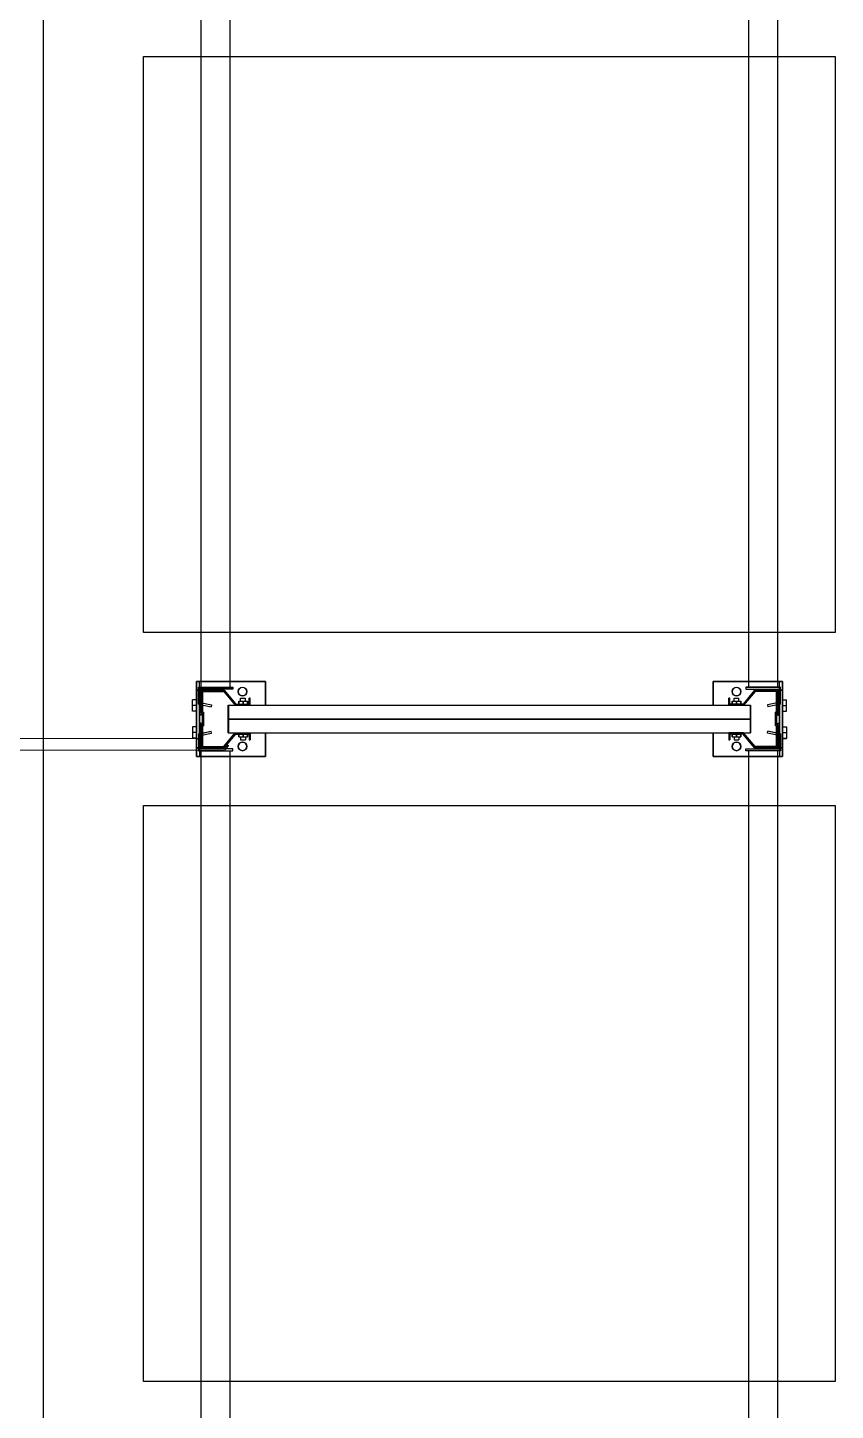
# Model space of a CAD drawing. Header units: metres. Extents: x 0 to 8715937, y -236336 to 216.
# Drawn here: x 164.62 to 166.021, y 64.524 to 66.924 of the extents above; entities that cross this region are included whole.
import ezdxf

# ---------------------------------------------------------------- set-up
doc = ezdxf.new("R2010")
doc.units = ezdxf.units.M
doc.header["$MEASUREMENT"] = 0
doc.linetypes.add('ACAD_ISO10W100', pattern=[18, 12, -3, 0, -3])
for name, color, linetype in [('0-BLOCK-EQUIPAMIENTO', 7, 'Continuous'), ('0-BLOCK-ESTRUCTURA', 7, 'Continuous'), ('AAA BAST', 5, 'Continuous'), ('AAA CONECT', 3, 'Continuous'), ('AAA LARG', 1, 'Continuous'), ('AAA PALLETS', 7, 'Continuous'), ('EJES', 251, 'ACAD_ISO10W100')]:
    doc.layers.add(name, color=color, linetype=linetype)

# ---------------------------------------------------------------- blocks, each defined once
blk = doc.blocks.new('DPM-ESTRUCTURA')
at = {"layer": 'EJES', "ltscale": 0.4}
blk.add_line((76.9278, 41.5801), (76.9278, 112.3301), dxfattribs=at)
blk = doc.blocks.new('1A MODULO SIMPLE')
at = {"layer": 'AAA BAST'}
for points in [[(-2.1307, 1.015), (-2.1307, 1.017), (-2.1407, 1.017), (-2.1407, 1.04), (-2.1167, 1.06), (-2.1167, 1.1), (-2.1567, 1.1), (-2.1567, 1.098), (-2.1767, 1.098), (-2.1767, 1.1), (-2.2167, 1.1), (-2.2167, 1.06), (-2.1927, 1.04), (-2.1927, 1.017), (-2.2027, 1.017), (-2.2027, 1.015), (-2.1907, 1.015), (-2.1907, 1.0409), (-2.2147, 1.0609), (-2.2147, 1.098), (-2.1787, 1.098), (-2.1787, 1.096), (-2.1547, 1.096), (-2.1547, 1.098), (-2.1187, 1.098), (-2.1187, 1.0609), (-2.1427, 1.0409), (-2.1427, 1.015)], [(0.1973, 1.015), (0.1973, 1.017), (0.2073, 1.017), (0.2073, 1.04), (0.1833, 1.06), (0.1833, 1.1), (0.2233, 1.1), (0.2233, 1.098), (0.2433, 1.098), (0.2433, 1.1), (0.2833, 1.1), (0.2833, 1.06), (0.2593, 1.04), (0.2593, 1.017), (0.2693, 1.017), (0.2693, 1.015), (0.2573, 1.015), (0.2573, 1.0409), (0.2813, 1.0609), (0.2813, 1.098), (0.2453, 1.098), (0.2453, 1.096), (0.2213, 1.096), (0.2213, 1.098), (0.1853, 1.098), (0.1853, 1.0609), (0.2093, 1.0409), (0.2093, 1.015)], [(-2.1307, 0.185), (-2.1307, 0.183), (-2.1407, 0.183), (-2.1407, 0.16), (-2.1167, 0.14), (-2.1167, 0.1), (-2.1567, 0.1), (-2.1567, 0.102), (-2.1767, 0.102), (-2.1767, 0.1), (-2.2167, 0.1), (-2.2167, 0.14), (-2.1927, 0.16), (-2.1927, 0.183), (-2.2027, 0.183), (-2.2027, 0.185), (-2.1907, 0.185), (-2.1907, 0.1591), (-2.2147, 0.1391), (-2.2147, 0.102), (-2.1787, 0.102), (-2.1787, 0.104), (-2.1547, 0.104), (-2.1547, 0.102), (-2.1187, 0.102), (-2.1187, 0.1391), (-2.1427, 0.1591), (-2.1427, 0.185)], [(0.1973, 0.185), (0.1973, 0.183), (0.2073, 0.183), (0.2073, 0.16), (0.1833, 0.14), (0.1833, 0.1), (0.2233, 0.1), (0.2233, 0.102), (0.2433, 0.102), (0.2433, 0.1), (0.2833, 0.1), (0.2833, 0.14), (0.2593, 0.16), (0.2593, 0.183), (0.2693, 0.183), (0.2693, 0.185), (0.2573, 0.185), (0.2573, 0.1591), (0.2813, 0.1391), (0.2813, 0.102), (0.2453, 0.102), (0.2453, 0.104), (0.2213, 0.104), (0.2213, 0.102), (0.1853, 0.102), (0.1853, 0.1391), (0.2093, 0.1591), (0.2093, 0.185)]]:
    blk.add_hatch(color=251, dxfattribs=at).paths.add_polyline_path(points)
at = {"layer": 'AAA BAST', "color": 251}
for p, q in [((-2.2167, 1.1082), (-2.2317, 1.1082)), ((-2.2317, 1.1082), (-2.2317, 0.9882)), ((-2.1167, 1.1082), (-2.2167, 1.1082)), ((-2.2167, 1.1082), (-2.2167, 1.1032)), ((-2.1802, 1.1152), (-2.2002, 1.1152)), ((-2.2002, 1.1082), (-2.2002, 1.1152)), ((-2.1902, 1.1082), (-2.1902, 1.1152)), ((-2.1802, 1.1082), (-2.1802, 1.1152)), ((-2.1532, 1.1152), (-2.1332, 1.1152)), ((-2.1532, 1.1082), (-2.1532, 1.1152)), ((-2.1432, 1.1082), (-2.1432, 1.1152)), ((-2.1332, 1.1082), (-2.1332, 1.1152)), ((-2.1167, 1.1032), (-2.1167, 1.1082)), ((-2.1017, 1.1082), (-2.1167, 1.1082)), ((-2.1017, 0.9882), (-2.1017, 1.1082)), ((0.1683, 0.9882), (0.1683, 1.1082)), ((0.1683, 1.1082), (0.1833, 1.1082)), ((0.1833, 1.1032), (0.1833, 1.1082)), ((0.1833, 1.1082), (0.2833, 1.1082)), ((0.2198, 1.1152), (0.1998, 1.1152)), ((0.1998, 1.1082), (0.1998, 1.1152)), ((0.2098, 1.1082), (0.2098, 1.1152)), ((0.2198, 1.1082), (0.2198, 1.1152)), ((0.2468, 1.1152), (0.2668, 1.1152)), ((0.2468, 1.1082), (0.2468, 1.1152)), ((0.2568, 1.1082), (0.2568, 1.1152)), ((0.2668, 1.1082), (0.2668, 1.1152)), ((0.2833, 1.1082), (0.2833, 1.1032)), ((0.2833, 1.1082), (0.2983, 1.1082)), ((0.2983, 1.1082), (0.2983, 0.9882)), ((-2.2167, 1.1032), (-2.2317, 1.1032)), ((-2.2167, 1.1032), (-2.1167, 1.1032)), ((-2.1767, 1.1), (-2.2167, 1.1)), ((-2.2167, 1.1), (-2.2167, 1.06)), ((-2.2147, 1.098), (-2.2147, 1.0609)), ((-2.1787, 1.098), (-2.2147, 1.098)), ((-2.2067, 1.1), (-2.2067, 1.1032)), ((-2.2067, 1.1032), (-2.1737, 1.1032)), ((-2.1787, 1.098), (-2.1787, 1.096)), ((-2.1547, 1.096), (-2.1787, 1.096)), ((-2.1767, 1.1), (-2.1767, 1.098)), ((-2.1767, 1.1), (-2.1737, 1.1)), ((-2.1567, 1.098), (-2.1767, 1.098)), ((-2.1737, 1.1), (-2.1737, 1.1032)), ((-2.1597, 1.1), (-2.1597, 1.1032)), ((-2.1567, 1.1), (-2.1597, 1.1)), ((-2.1167, 1.1), (-2.1567, 1.1)), ((-2.1567, 1.1), (-2.1567, 1.098)), ((-2.1187, 1.098), (-2.1547, 1.098)), ((-2.1547, 1.098), (-2.1547, 1.096)), ((-2.1267, 1.1), (-2.1267, 1.1032)), ((-2.1187, 1.098), (-2.1187, 1.0609)), ((-2.1167, 1.1032), (-2.1017, 1.1032)), ((-2.1167, 1.1), (-2.1167, 1.06)), ((0.1833, 1.1032), (0.1683, 1.1032)), ((0.2833, 1.1032), (0.1833, 1.1032)), ((0.1833, 1.1), (0.2233, 1.1)), ((0.1833, 1.1), (0.1833, 1.06)), ((0.1853, 1.098), (0.1853, 1.0609)), ((0.1853, 1.098), (0.2213, 1.098)), ((0.1933, 1.1), (0.1933, 1.1032)), ((0.2213, 1.098), (0.2213, 1.096)), ((0.2213, 1.096), (0.2453, 1.096)), ((0.2233, 1.1), (0.2233, 1.098)), ((0.2233, 1.1), (0.2263, 1.1)), ((0.2233, 1.098), (0.2433, 1.098)), ((0.2263, 1.1), (0.2263, 1.1032)), ((0.2403, 1.1), (0.2403, 1.1032)), ((0.2733, 1.1032), (0.2403, 1.1032)), ((0.2433, 1.1), (0.2403, 1.1)), ((0.2433, 1.1), (0.2833, 1.1)), ((0.2433, 1.1), (0.2433, 1.098)), ((0.2453, 1.098), (0.2813, 1.098)), ((0.2453, 1.098), (0.2453, 1.096)), ((0.2733, 1.1), (0.2733, 1.1032)), ((0.2813, 1.098), (0.2813, 1.0609)), ((0.2833, 1.1032), (0.2983, 1.1032)), ((0.2833, 1.1), (0.2833, 1.06)), ((-2.2167, 1.06), (-2.1927, 1.04)), ((-2.2147, 1.0609), (-2.1907, 1.0409)), ((-2.1187, 1.0609), (-2.1427, 1.0409)), ((-2.1167, 1.06), (-2.1407, 1.04)), ((0.1833, 1.06), (0.2073, 1.04)), ((0.1853, 1.0609), (0.2093, 1.0409)), ((0.2813, 1.0609), (0.2573, 1.0409)), ((0.2833, 1.06), (0.2593, 1.04)), ((-2.1927, 1.036), (-2.1977, 1.036)), ((-2.1977, 1.021), (-2.1977, 1.036)), ((-2.1927, 1.04), (-2.1927, 1.017)), ((-2.1907, 1.053), (-2.1667, 1.053)), ((-2.1907, 0.147), (-2.1907, 1.053)), ((-2.1907, 1.0409), (-2.1907, 1.015)), ((-2.1667, 1.053), (-2.1427, 1.053)), ((-2.1667, 0.147), (-2.1667, 1.053)), ((-2.1427, 0.147), (-2.1427, 1.053)), ((-2.1427, 1.0409), (-2.1427, 1.015)), ((-2.1407, 1.04), (-2.1407, 1.017)), ((-2.1357, 1.036), (-2.1407, 1.036)), ((-2.1407, 1.021), (-2.1407, 1.036)), ((-2.1357, 1.021), (-2.1357, 1.036)), ((-2.1357, 1.0328), (-2.1307, 1.0328)), ((-2.1307, 1.0243), (-2.1307, 1.0328)), ((0.2023, 1.0328), (0.1973, 1.0328)), ((0.1973, 1.0243), (0.1973, 1.0328)), ((0.2023, 1.036), (0.2073, 1.036)), ((0.2023, 1.021), (0.2023, 1.036)), ((0.2073, 1.04), (0.2073, 1.017)), ((0.2073, 1.021), (0.2073, 1.036)), ((0.2333, 1.053), (0.2093, 1.053)), ((0.2093, 0.147), (0.2093, 1.053)), ((0.2093, 1.0409), (0.2093, 1.015)), ((0.2573, 1.053), (0.2333, 1.053)), ((0.2333, 0.147), (0.2333, 1.053)), ((0.2573, 0.147), (0.2573, 1.053)), ((0.2573, 1.0409), (0.2573, 1.015)), ((0.2593, 1.04), (0.2593, 1.017)), ((0.2593, 1.036), (0.2643, 1.036)), ((0.2643, 1.021), (0.2643, 1.036)), ((-2.1927, 1.017), (-2.2027, 1.017)), ((-2.2027, 1.017), (-2.2027, 1.015)), ((-2.1907, 1.015), (-2.2027, 1.015)), ((-2.1927, 1.0285), (-2.1977, 1.0285)), ((-2.1927, 1.021), (-2.1977, 1.021)), ((-2.1427, 1.015), (-2.1307, 1.015)), ((-2.1357, 1.0285), (-2.1407, 1.0285)), ((-2.1357, 1.021), (-2.1407, 1.021)), ((-2.1407, 1.017), (-2.1307, 1.017)), ((-2.1357, 1.0243), (-2.1307, 1.0243)), ((-2.1307, 1.015), (-2.1307, 1.017)), ((0.2023, 1.0243), (0.1973, 1.0243)), ((0.2073, 1.017), (0.1973, 1.017)), ((0.1973, 1.015), (0.1973, 1.017)), ((0.2093, 1.015), (0.1973, 1.015)), ((0.2023, 1.0285), (0.2073, 1.0285)), ((0.2023, 1.021), (0.2073, 1.021)), ((0.2573, 1.015), (0.2693, 1.015)), ((0.2593, 1.0285), (0.2643, 1.0285)), ((0.2593, 1.021), (0.2643, 1.021)), ((0.2593, 1.017), (0.2693, 1.017)), ((0.2693, 1.017), (0.2693, 1.015)), ((-2.2317, 0.9882), (-2.1907, 0.9882)), ((-2.1427, 0.9882), (-2.1017, 0.9882)), ((0.2093, 0.9882), (0.1683, 0.9882)), ((0.2983, 0.9882), (0.2573, 0.9882)), ((-2.2317, 0.0918), (-2.2317, 0.2118)), ((-2.2317, 0.2118), (-2.1907, 0.2118)), ((-2.1427, 0.2118), (-2.1017, 0.2118)), ((-2.1017, 0.2118), (-2.1017, 0.0918)), ((0.2093, 0.2118), (0.1683, 0.2118)), ((0.1683, 0.2118), (0.1683, 0.0918)), ((0.2983, 0.2118), (0.2573, 0.2118)), ((0.2983, 0.0918), (0.2983, 0.2118)), ((-2.1907, 0.185), (-2.2027, 0.185)), ((-2.2027, 0.183), (-2.2027, 0.185)), ((-2.1927, 0.183), (-2.2027, 0.183)), ((-2.1927, 0.1801), (-2.1977, 0.1801)), ((-2.1977, 0.1651), (-2.1977, 0.1801)), ((-2.1927, 0.1726), (-2.1977, 0.1726)), ((-2.1927, 0.16), (-2.1927, 0.183)), ((-2.1907, 0.1591), (-2.1907, 0.185)), ((-2.1427, 0.1591), (-2.1427, 0.185)), ((-2.1427, 0.185), (-2.1307, 0.185)), ((-2.1407, 0.16), (-2.1407, 0.183)), ((-2.1407, 0.183), (-2.1307, 0.183)), ((-2.1357, 0.1801), (-2.1407, 0.1801)), ((-2.1407, 0.1651), (-2.1407, 0.1801)), ((-2.1357, 0.1726), (-2.1407, 0.1726)), ((-2.1357, 0.1651), (-2.1357, 0.1801)), ((-2.1357, 0.1768), (-2.1307, 0.1768)), ((-2.1357, 0.1683), (-2.1307, 0.1683)), ((-2.1307, 0.185), (-2.1307, 0.183)), ((-2.1307, 0.1683), (-2.1307, 0.1768)), ((0.2093, 0.185), (0.1973, 0.185)), ((0.1973, 0.185), (0.1973, 0.183)), ((0.2073, 0.183), (0.1973, 0.183)), ((0.2023, 0.1768), (0.1973, 0.1768)), ((0.1973, 0.1683), (0.1973, 0.1768)), ((0.2023, 0.1683), (0.1973, 0.1683)), ((0.2023, 0.1801), (0.2073, 0.1801)), ((0.2023, 0.1651), (0.2023, 0.1801)), ((0.2023, 0.1726), (0.2073, 0.1726)), ((0.2073, 0.16), (0.2073, 0.183)), ((0.2073, 0.1651), (0.2073, 0.1801)), ((0.2093, 0.1591), (0.2093, 0.185)), ((0.2573, 0.1591), (0.2573, 0.185)), ((0.2573, 0.185), (0.2693, 0.185)), ((0.2593, 0.16), (0.2593, 0.183)), ((0.2593, 0.183), (0.2693, 0.183)), ((0.2593, 0.1801), (0.2643, 0.1801)), ((0.2593, 0.1726), (0.2643, 0.1726)), ((0.2643, 0.1651), (0.2643, 0.1801)), ((0.2693, 0.183), (0.2693, 0.185)), ((-2.2167, 0.14), (-2.1927, 0.16)), ((-2.2147, 0.1391), (-2.1907, 0.1591)), ((-2.1927, 0.1651), (-2.1977, 0.1651)), ((-2.1907, 0.147), (-2.1667, 0.147)), ((-2.1667, 0.147), (-2.1427, 0.147)), ((-2.1187, 0.1391), (-2.1427, 0.1591)), ((-2.1357, 0.1651), (-2.1407, 0.1651)), ((-2.1167, 0.14), (-2.1407, 0.16)), ((0.1833, 0.14), (0.2073, 0.16)), ((0.1853, 0.1391), (0.2093, 0.1591)), ((0.2023, 0.1651), (0.2073, 0.1651)), ((0.2333, 0.147), (0.2093, 0.147)), ((0.2573, 0.147), (0.2333, 0.147)), ((0.2813, 0.1391), (0.2573, 0.1591)), ((0.2593, 0.1651), (0.2643, 0.1651)), ((0.2833, 0.14), (0.2593, 0.16)), ((-2.2167, 0.1), (-2.2167, 0.14)), ((-2.2147, 0.102), (-2.2147, 0.1391)), ((-2.1187, 0.102), (-2.1187, 0.1391)), ((-2.1167, 0.1), (-2.1167, 0.14)), ((0.1833, 0.1), (0.1833, 0.14)), ((0.1853, 0.102), (0.1853, 0.1391)), ((0.2813, 0.102), (0.2813, 0.1391)), ((0.2833, 0.1), (0.2833, 0.14)), ((-2.2167, 0.0968), (-2.2317, 0.0968)), ((-2.1767, 0.1), (-2.2167, 0.1)), ((-2.2167, 0.0968), (-2.1167, 0.0968)), ((-2.2167, 0.0918), (-2.2167, 0.0968)), ((-2.1787, 0.102), (-2.2147, 0.102)), ((-2.2067, 0.1), (-2.2067, 0.0968)), ((-2.2067, 0.0968), (-2.1737, 0.0968)), ((-2.1787, 0.102), (-2.1787, 0.104)), ((-2.1547, 0.104), (-2.1787, 0.104)), ((-2.1567, 0.102), (-2.1767, 0.102)), ((-2.1767, 0.1), (-2.1767, 0.102)), ((-2.1767, 0.1), (-2.1737, 0.1)), ((-2.1737, 0.1), (-2.1737, 0.0968)), ((-2.1597, 0.1), (-2.1597, 0.0968)), ((-2.1567, 0.1), (-2.1597, 0.1)), ((-2.1567, 0.1), (-2.1567, 0.102)), ((-2.1167, 0.1), (-2.1567, 0.1)), ((-2.1547, 0.102), (-2.1547, 0.104)), ((-2.1187, 0.102), (-2.1547, 0.102)), ((-2.1267, 0.1), (-2.1267, 0.0968)), ((-2.1167, 0.0968), (-2.1167, 0.0918)), ((-2.1167, 0.0968), (-2.1017, 0.0968)), ((0.1833, 0.0968), (0.1683, 0.0968)), ((0.1833, 0.1), (0.2233, 0.1)), ((0.2833, 0.0968), (0.1833, 0.0968)), ((0.1833, 0.0968), (0.1833, 0.0918)), ((0.1853, 0.102), (0.2213, 0.102)), ((0.1933, 0.1), (0.1933, 0.0968)), ((0.2213, 0.102), (0.2213, 0.104)), ((0.2213, 0.104), (0.2453, 0.104)), ((0.2233, 0.102), (0.2433, 0.102)), ((0.2233, 0.1), (0.2233, 0.102)), ((0.2233, 0.1), (0.2263, 0.1)), ((0.2263, 0.1), (0.2263, 0.0968)), ((0.2403, 0.1), (0.2403, 0.0968)), ((0.2433, 0.1), (0.2403, 0.1)), ((0.2733, 0.0968), (0.2403, 0.0968)), ((0.2433, 0.1), (0.2433, 0.102)), ((0.2433, 0.1), (0.2833, 0.1)), ((0.2453, 0.102), (0.2453, 0.104)), ((0.2453, 0.102), (0.2813, 0.102)), ((0.2733, 0.1), (0.2733, 0.0968)), ((0.2833, 0.0918), (0.2833, 0.0968)), ((0.2833, 0.0968), (0.2983, 0.0968)), ((-2.2167, 0.0918), (-2.2317, 0.0918)), ((-2.1167, 0.0918), (-2.2167, 0.0918)), ((-2.2002, 0.0918), (-2.2002, 0.0848)), ((-2.1802, 0.0848), (-2.2002, 0.0848)), ((-2.1902, 0.0918), (-2.1902, 0.0848)), ((-2.1802, 0.0918), (-2.1802, 0.0848)), ((-2.1532, 0.0918), (-2.1532, 0.0848)), ((-2.1532, 0.0848), (-2.1332, 0.0848)), ((-2.1432, 0.0918), (-2.1432, 0.0848)), ((-2.1332, 0.0918), (-2.1332, 0.0848)), ((-2.1017, 0.0918), (-2.1167, 0.0918)), ((0.1683, 0.0918), (0.1833, 0.0918)), ((0.1833, 0.0918), (0.2833, 0.0918)), ((0.1998, 0.0918), (0.1998, 0.0848)), ((0.2198, 0.0848), (0.1998, 0.0848)), ((0.2098, 0.0918), (0.2098, 0.0848)), ((0.2198, 0.0918), (0.2198, 0.0848)), ((0.2468, 0.0918), (0.2468, 0.0848)), ((0.2468, 0.0848), (0.2668, 0.0848)), ((0.2568, 0.0918), (0.2568, 0.0848)), ((0.2668, 0.0918), (0.2668, 0.0848)), ((0.2833, 0.0918), (0.2983, 0.0918))]:
    blk.add_line(p, q, dxfattribs=at)
for centre in [(-2.2141, 1.0285), (-2.1192, 1.0285), (0.1859, 1.0285), (0.2808, 1.0285), (-2.2141, 0.1715), (-2.1192, 0.1715), (0.1859, 0.1715), (0.2808, 0.1715)]:
    blk.add_circle(centre, 0.0075, dxfattribs=at)
at = {"layer": 'AAA LARG', "color": 251}
for p, q in [((-2.1407, 1.105), (-2.1454, 1.0829)), ((-2.1407, 1.105), (-2.1117, 1.105)), ((-2.1117, 1.105), (-2.1117, 1.045)), ((0.2073, 1.105), (0.1783, 1.105)), ((0.1783, 1.105), (0.1783, 1.045)), ((0.2073, 1.105), (0.212, 1.0829)), ((-2.1422, 1.0822), (-2.1454, 1.0829)), ((-2.1381, 1.1018), (-2.1422, 1.0822)), ((-2.1149, 1.1018), (-2.1381, 1.1018)), ((-2.1149, 1.045), (-2.1149, 1.1018)), ((-2.1117, 1.1), (0.1783, 1.1)), ((0.1815, 1.045), (0.1815, 1.1018)), ((0.1815, 1.1018), (0.2047, 1.1018)), ((0.2047, 1.1018), (0.2089, 1.0822)), ((0.2089, 1.0822), (0.212, 1.0829)), ((-2.1117, 1.045), (-2.1149, 1.045)), ((-2.1117, 1.05), (0.1783, 1.05)), ((0.1783, 1.045), (0.1815, 1.045)), ((-2.1117, 0.155), (-2.1149, 0.155)), ((-2.1149, 0.155), (-2.1149, 0.0982)), ((-2.1117, 0.095), (-2.1117, 0.155)), ((-2.1117, 0.15), (0.1783, 0.15)), ((0.1783, 0.095), (0.1783, 0.155)), ((0.1783, 0.155), (0.1815, 0.155)), ((0.1815, 0.155), (0.1815, 0.0982)), ((-2.1422, 0.1178), (-2.1454, 0.1171)), ((-2.1407, 0.095), (-2.1454, 0.1171)), ((-2.1381, 0.0982), (-2.1422, 0.1178)), ((-2.1149, 0.0982), (-2.1381, 0.0982)), ((-2.1117, 0.1), (0.1783, 0.1)), ((0.1815, 0.0982), (0.2047, 0.0982)), ((0.2047, 0.0982), (0.2089, 0.1178)), ((0.2073, 0.095), (0.212, 0.1171)), ((0.2089, 0.1178), (0.212, 0.1171)), ((-2.1407, 0.095), (-2.1117, 0.095)), ((0.2073, 0.095), (0.1783, 0.095))]:
    blk.add_line(p, q, dxfattribs=at)
at = {"layer": 'AAA PALLETS', "color": 251, "ltscale": 0.21}
for p, q in [((-1.0167, 1.2), (-2.0167, 1.2)), ((-2.0167, 1.2), (-2.0167, 0)), ((-1.0167, 0), (-1.0167, 1.2)), ((0.0833, 1.2), (-0.9167, 1.2)), ((-0.9167, 1.2), (-0.9167, 0)), ((0.0833, 0), (0.0833, 1.2)), ((-2.0167, 0), (-1.0167, 0)), ((-0.9167, 0), (0.0833, 0))]:
    blk.add_line(p, q, dxfattribs=at)
blk = doc.blocks.new('1A MODULO D FTE COL')
at = {"layer": 'AAA CONECT', "color": 251, "lineweight": 5}
for p, q in [((-2.213, 0.5973), (-2.2207, 0.5909)), ((-2.2207, 0.59), (-2.2207, -0.0409)), ((-2.2117, 0.5958), (-2.2187, 0.59)), ((-2.2187, 0.5484), (-2.2187, 0.59)), ((-2.213, 0.5973), (-2.2117, 0.5958)), ((0.187, 0.5973), (0.1793, 0.5909)), ((0.1793, 0.59), (0.1793, -0.0409)), ((0.1883, 0.5958), (0.1813, 0.59)), ((0.1813, 0.5484), (0.1813, 0.59)), ((0.187, 0.5973), (0.1883, 0.5958)), ((-2.2187, 0.5484), (-2.2057, 0.5484)), ((-2.2007, 0.5434), (-2.2057, 0.5484)), ((-2.2007, 0.5434), (-2.2007, 0.0066)), ((0.1813, 0.5484), (0.1943, 0.5484)), ((0.1993, 0.5434), (0.1943, 0.5484)), ((0.1993, 0.5434), (0.1993, 0.0066))]:
    blk.add_line(p, q, dxfattribs=at)
at = {"layer": 'AAA BAST', "color": 251, "lineweight": 5}
blk.add_blockref('1A MODULO SIMPLE', (0, 0.45), dxfattribs=at)
blk = doc.blocks.new('DPM-EQUIPAMIENTO')
at = {"layer": 'AAA BAST', "xscale": -1, "rotation": 270}
for p in [(76.6514, 67.8909), (76.6514, 65.4909)]:
    blk.add_blockref('1A MODULO D FTE COL', p, dxfattribs=at)

msp = doc.modelspace()

# ---------------------------------------------------------------- hatches: boundary and pattern name
at = {"layer": 'AAA BAST'}
for points in [[(165.0064, 65.6883), (165.0044, 65.6883), (165.0044, 65.6983), (164.9814, 65.6983), (164.9614, 65.6743), (164.9214, 65.6743), (164.9214, 65.7143), (164.9234, 65.7143), (164.9234, 65.7343), (164.9214, 65.7343), (164.9214, 65.7743), (164.9614, 65.7743), (164.9814, 65.7503), (165.0044, 65.7503), (165.0044, 65.7603), (165.0064, 65.7603), (165.0064, 65.7483), (164.9805, 65.7483), (164.9605, 65.7723), (164.9234, 65.7723), (164.9234, 65.7363), (164.9254, 65.7363), (164.9254, 65.7123), (164.9234, 65.7123), (164.9234, 65.6763), (164.9605, 65.6763), (164.9805, 65.7003), (165.0064, 65.7003)], [(165.0064, 65.7603), (165.0044, 65.7603), (165.0044, 65.7503), (164.9814, 65.7503), (164.9614, 65.7743), (164.9214, 65.7743), (164.9214, 65.7343), (164.9234, 65.7343), (164.9234, 65.7143), (164.9214, 65.7143), (164.9214, 65.6743), (164.9614, 65.6743), (164.9814, 65.6983), (165.0044, 65.6983), (165.0044, 65.6883), (165.0064, 65.6883), (165.0064, 65.7003), (164.9805, 65.7003), (164.9605, 65.6763), (164.9234, 65.6763), (164.9234, 65.7123), (164.9254, 65.7123), (164.9254, 65.7363), (164.9234, 65.7363), (164.9234, 65.7723), (164.9605, 65.7723), (164.9805, 65.7483), (165.0064, 65.7483)], [(165.8364, 65.6883), (165.8384, 65.6883), (165.8384, 65.6983), (165.8614, 65.6983), (165.8814, 65.6743), (165.9214, 65.6743), (165.9214, 65.7143), (165.9194, 65.7143), (165.9194, 65.7343), (165.9214, 65.7343), (165.9214, 65.7743), (165.8814, 65.7743), (165.8614, 65.7503), (165.8384, 65.7503), (165.8384, 65.7603), (165.8364, 65.7603), (165.8364, 65.7483), (165.8624, 65.7483), (165.8824, 65.7723), (165.9194, 65.7723), (165.9194, 65.7363), (165.9174, 65.7363), (165.9174, 65.7123), (165.9194, 65.7123), (165.9194, 65.6763), (165.8824, 65.6763), (165.8624, 65.7003), (165.8364, 65.7003)], [(165.8364, 65.7603), (165.8384, 65.7603), (165.8384, 65.7503), (165.8614, 65.7503), (165.8814, 65.7743), (165.9214, 65.7743), (165.9214, 65.7343), (165.9194, 65.7343), (165.9194, 65.7143), (165.9214, 65.7143), (165.9214, 65.6743), (165.8814, 65.6743), (165.8614, 65.6983), (165.8384, 65.6983), (165.8384, 65.6883), (165.8364, 65.6883), (165.8364, 65.7003), (165.8624, 65.7003), (165.8824, 65.6763), (165.9194, 65.6763), (165.9194, 65.7123), (165.9174, 65.7123), (165.9174, 65.7363), (165.9194, 65.7363), (165.9194, 65.7723), (165.8824, 65.7723), (165.8624, 65.7483), (165.8364, 65.7483)]]:
    msp.add_hatch(color=251, dxfattribs=at).paths.add_polyline_path(points)

# ---------------------------------------------------------------- linework, layer by layer
at = {"layer": 'AAA BAST', "color": 251}
for p, q in [((164.9132, 65.7743), (164.9132, 65.7893)), ((164.9132, 65.7893), (165.0332, 65.7893)), ((165.0332, 65.7893), (164.9132, 65.7893)), ((164.9132, 65.7893), (164.9132, 65.7743)), ((164.9182, 65.7743), (164.9182, 65.7893)), ((164.9182, 65.7743), (164.9182, 65.7893)), ((165.0332, 65.7893), (165.0332, 65.7483)), ((165.0332, 65.7483), (165.0332, 65.7893)), ((165.9296, 65.7893), (165.8096, 65.7893)), ((165.8096, 65.7893), (165.8096, 65.7483)), ((165.8096, 65.7483), (165.8096, 65.7893)), ((165.8096, 65.7893), (165.9296, 65.7893)), ((165.9246, 65.7743), (165.9246, 65.7893)), ((165.9246, 65.7743), (165.9246, 65.7893)), ((165.9296, 65.7743), (165.9296, 65.7893)), ((165.9296, 65.7893), (165.9296, 65.7743)), ((164.9132, 65.6743), (164.9132, 65.7743)), ((164.9132, 65.7743), (164.9182, 65.7743)), ((164.9182, 65.7743), (164.9132, 65.7743)), ((164.9132, 65.7743), (164.9132, 65.6743)), ((164.9182, 65.7743), (164.9182, 65.6743)), ((164.9182, 65.6743), (164.9182, 65.7743)), ((164.9214, 65.7643), (164.9182, 65.7643)), ((164.9182, 65.7643), (164.9182, 65.7313)), ((164.9214, 65.7643), (164.9182, 65.7643)), ((164.9214, 65.7343), (164.9214, 65.7743)), ((164.9214, 65.7743), (164.9614, 65.7743)), ((164.9214, 65.7743), (164.9214, 65.7343)), ((164.9214, 65.7743), (164.9614, 65.7743)), ((164.9234, 65.7723), (164.9605, 65.7723)), ((164.9234, 65.7363), (164.9234, 65.7723)), ((164.9234, 65.7723), (164.9605, 65.7723)), ((164.9234, 65.7723), (164.9234, 65.7363)), ((164.9605, 65.7723), (164.9805, 65.7483)), ((164.9605, 65.7723), (164.9805, 65.7483)), ((164.9614, 65.7743), (164.9814, 65.7503)), ((164.9614, 65.7743), (164.9814, 65.7503)), ((164.9897, 65.7553), (164.9897, 65.7603)), ((164.9897, 65.7603), (164.9982, 65.7603)), ((164.9982, 65.7553), (164.9982, 65.7603)), ((165.0044, 65.7503), (165.0044, 65.7603)), ((165.0044, 65.7603), (165.0064, 65.7603)), ((165.0044, 65.7503), (165.0044, 65.7603)), ((165.0064, 65.7603), (165.0044, 65.7603)), ((165.0064, 65.7483), (165.0064, 65.7603)), ((165.0064, 65.7483), (165.0064, 65.7603)), ((165.8364, 65.7483), (165.8364, 65.7603)), ((165.8384, 65.7603), (165.8364, 65.7603)), ((165.8364, 65.7483), (165.8364, 65.7603)), ((165.8364, 65.7603), (165.8384, 65.7603)), ((165.8384, 65.7503), (165.8384, 65.7603)), ((165.8384, 65.7503), (165.8384, 65.7603)), ((165.8457, 65.7553), (165.8457, 65.7603)), ((165.8457, 65.7603), (165.8542, 65.7603)), ((165.8542, 65.7553), (165.8542, 65.7603)), ((165.8814, 65.7743), (165.8614, 65.7503)), ((165.8814, 65.7743), (165.8614, 65.7503)), ((165.8824, 65.7723), (165.8624, 65.7483)), ((165.8824, 65.7723), (165.8624, 65.7483)), ((165.9214, 65.7743), (165.8814, 65.7743)), ((165.9214, 65.7743), (165.8814, 65.7743)), ((165.9194, 65.7723), (165.8824, 65.7723)), ((165.9194, 65.7723), (165.8824, 65.7723)), ((165.9194, 65.7363), (165.9194, 65.7723)), ((165.9194, 65.7723), (165.9194, 65.7363)), ((165.9214, 65.7343), (165.9214, 65.7743)), ((165.9214, 65.7743), (165.9214, 65.7343)), ((165.9214, 65.7643), (165.9246, 65.7643)), ((165.9214, 65.7643), (165.9246, 65.7643)), ((165.9246, 65.7743), (165.9246, 65.6743)), ((165.9296, 65.7743), (165.9246, 65.7743)), ((165.9246, 65.6743), (165.9246, 65.7743)), ((165.9246, 65.7743), (165.9296, 65.7743)), ((165.9246, 65.7643), (165.9246, 65.7313)), ((165.9296, 65.6743), (165.9296, 65.7743)), ((165.9296, 65.7743), (165.9296, 65.6743)), ((164.9062, 65.7378), (164.9062, 65.7578)), ((164.9132, 65.7578), (164.9062, 65.7578)), ((164.9062, 65.7378), (164.9062, 65.7578)), ((164.9132, 65.7578), (164.9062, 65.7578)), ((164.9132, 65.7478), (164.9062, 65.7478)), ((164.9132, 65.7478), (164.9062, 65.7478)), ((164.9132, 65.7378), (164.9062, 65.7378)), ((164.9132, 65.7378), (164.9062, 65.7378)), ((164.9234, 65.7363), (164.9254, 65.7363)), ((164.9234, 65.7363), (164.9254, 65.7363)), ((164.9254, 65.7123), (164.9254, 65.7363)), ((164.9254, 65.7363), (164.9254, 65.7123)), ((164.9685, 65.7483), (164.9685, 65.7243)), ((164.9685, 65.7483), (165.8744, 65.7483)), ((164.9685, 65.7243), (164.9685, 65.7483)), ((164.9685, 65.7483), (165.8744, 65.7483)), ((164.9805, 65.7483), (165.0064, 65.7483)), ((164.9805, 65.7483), (165.0064, 65.7483)), ((164.9814, 65.7503), (165.0044, 65.7503)), ((164.9814, 65.7503), (165.0044, 65.7503)), ((164.9865, 65.7503), (164.9865, 65.7553)), ((164.9865, 65.7553), (165.0015, 65.7553)), ((164.9865, 65.7553), (164.9865, 65.7503)), ((164.9865, 65.7553), (165.0015, 65.7553)), ((164.9865, 65.7503), (165.0015, 65.7503)), ((164.994, 65.7503), (164.994, 65.7553)), ((164.994, 65.7553), (164.994, 65.7503)), ((165.0015, 65.7503), (165.0015, 65.7553)), ((165.0015, 65.7553), (165.0015, 65.7503)), ((165.8624, 65.7483), (165.8364, 65.7483)), ((165.8624, 65.7483), (165.8364, 65.7483)), ((165.8614, 65.7503), (165.8384, 65.7503)), ((165.8614, 65.7503), (165.8384, 65.7503)), ((165.8424, 65.7503), (165.8424, 65.7553)), ((165.8424, 65.7553), (165.8574, 65.7553)), ((165.8424, 65.7553), (165.8424, 65.7503)), ((165.8424, 65.7553), (165.8574, 65.7553)), ((165.8424, 65.7503), (165.8574, 65.7503)), ((165.8499, 65.7503), (165.8499, 65.7553)), ((165.8499, 65.7553), (165.8499, 65.7503)), ((165.8574, 65.7503), (165.8574, 65.7553)), ((165.8574, 65.7553), (165.8574, 65.7503)), ((165.8744, 65.7483), (165.8744, 65.7243)), ((165.8744, 65.7243), (165.8744, 65.7483)), ((165.9194, 65.7363), (165.9174, 65.7363)), ((165.9174, 65.7123), (165.9174, 65.7363)), ((165.9194, 65.7363), (165.9174, 65.7363)), ((165.9174, 65.7363), (165.9174, 65.7123)), ((165.9296, 65.7578), (165.9366, 65.7578)), ((165.9296, 65.7578), (165.9366, 65.7578)), ((165.9296, 65.7478), (165.9366, 65.7478)), ((165.9296, 65.7478), (165.9366, 65.7478)), ((165.9296, 65.7378), (165.9366, 65.7378)), ((165.9296, 65.7378), (165.9366, 65.7378)), ((165.9366, 65.7378), (165.9366, 65.7578)), ((165.9366, 65.7378), (165.9366, 65.7578)), ((164.9214, 65.7313), (164.9182, 65.7313)), ((164.9214, 65.7313), (164.9182, 65.7313)), ((164.9214, 65.7173), (164.9182, 65.7173)), ((164.9214, 65.7173), (164.9182, 65.7173)), ((164.9182, 65.6843), (164.9182, 65.7173)), ((164.9214, 65.7343), (164.9234, 65.7343)), ((164.9214, 65.7343), (164.9214, 65.7313)), ((164.9214, 65.7343), (164.9234, 65.7343)), ((164.9214, 65.7343), (164.9214, 65.7313)), ((164.9214, 65.7143), (164.9214, 65.7173)), ((164.9214, 65.7143), (164.9214, 65.7173)), ((164.9214, 65.6743), (164.9214, 65.7143)), ((164.9214, 65.7143), (164.9234, 65.7143)), ((164.9214, 65.7143), (164.9214, 65.6743)), ((164.9214, 65.7143), (164.9234, 65.7143)), ((164.9234, 65.7143), (164.9234, 65.7343)), ((164.9234, 65.7343), (164.9234, 65.7143)), ((164.9234, 65.6763), (164.9234, 65.7123)), ((164.9234, 65.7123), (164.9254, 65.7123)), ((164.9234, 65.7123), (164.9234, 65.6763)), ((164.9234, 65.7123), (164.9254, 65.7123)), ((164.9685, 65.7243), (164.9685, 65.7003)), ((164.9685, 65.7243), (165.8744, 65.7243)), ((164.9685, 65.7003), (164.9685, 65.7243)), ((164.9685, 65.7243), (165.8744, 65.7243)), ((165.8744, 65.7243), (165.8744, 65.7003)), ((165.8744, 65.7003), (165.8744, 65.7243)), ((165.9194, 65.7123), (165.9174, 65.7123)), ((165.9194, 65.7123), (165.9174, 65.7123)), ((165.9194, 65.7143), (165.9194, 65.7343)), ((165.9214, 65.7343), (165.9194, 65.7343)), ((165.9194, 65.7343), (165.9194, 65.7143)), ((165.9214, 65.7343), (165.9194, 65.7343)), ((165.9214, 65.7143), (165.9194, 65.7143)), ((165.9214, 65.7143), (165.9194, 65.7143)), ((165.9194, 65.6763), (165.9194, 65.7123)), ((165.9194, 65.7123), (165.9194, 65.6763)), ((165.9214, 65.7343), (165.9214, 65.7313)), ((165.9214, 65.7343), (165.9214, 65.7313)), ((165.9214, 65.7313), (165.9246, 65.7313)), ((165.9214, 65.7313), (165.9246, 65.7313)), ((165.9214, 65.7173), (165.9246, 65.7173)), ((165.9214, 65.7143), (165.9214, 65.7173)), ((165.9214, 65.7173), (165.9246, 65.7173)), ((165.9214, 65.7143), (165.9214, 65.7173)), ((165.9214, 65.6743), (165.9214, 65.7143)), ((165.9214, 65.7143), (165.9214, 65.6743)), ((165.9246, 65.6843), (165.9246, 65.7173)), ((164.9062, 65.7108), (164.9062, 65.6908)), ((164.9132, 65.7108), (164.9062, 65.7108)), ((164.9062, 65.7108), (164.9062, 65.6908)), ((164.9132, 65.7108), (164.9062, 65.7108)), ((164.9132, 65.7008), (164.9062, 65.7008)), ((164.9132, 65.7008), (164.9062, 65.7008)), ((164.9132, 65.6908), (164.9062, 65.6908)), ((164.9132, 65.6908), (164.9062, 65.6908)), ((164.9605, 65.6763), (164.9805, 65.7003)), ((164.9605, 65.6763), (164.9805, 65.7003)), ((164.9614, 65.6743), (164.9814, 65.6983)), ((164.9614, 65.6743), (164.9814, 65.6983)), ((164.9685, 65.7003), (165.8744, 65.7003)), ((164.9685, 65.7003), (165.8744, 65.7003)), ((164.9805, 65.7003), (165.0064, 65.7003)), ((164.9805, 65.7003), (165.0064, 65.7003)), ((164.9814, 65.6983), (165.0044, 65.6983)), ((164.9814, 65.6983), (165.0044, 65.6983)), ((164.9865, 65.6933), (164.9865, 65.6983)), ((164.9865, 65.6983), (165.0015, 65.6983)), ((164.9865, 65.6983), (164.9865, 65.6933)), ((164.9865, 65.6933), (165.0015, 65.6933)), ((164.9865, 65.6933), (165.0015, 65.6933)), ((164.9897, 65.6933), (164.9897, 65.6883)), ((164.9897, 65.6883), (164.9982, 65.6883)), ((164.994, 65.6933), (164.994, 65.6983)), ((164.994, 65.6983), (164.994, 65.6933)), ((164.9982, 65.6933), (164.9982, 65.6883)), ((165.0015, 65.6933), (165.0015, 65.6983)), ((165.0015, 65.6983), (165.0015, 65.6933)), ((165.0044, 65.6983), (165.0044, 65.6883)), ((165.0044, 65.6983), (165.0044, 65.6883)), ((165.0064, 65.6883), (165.0044, 65.6883)), ((165.0044, 65.6883), (165.0064, 65.6883)), ((165.0064, 65.7003), (165.0064, 65.6883)), ((165.0064, 65.7003), (165.0064, 65.6883)), ((165.0332, 65.7003), (165.0332, 65.6593)), ((165.0332, 65.6593), (165.0332, 65.7003)), ((165.8096, 65.7003), (165.8096, 65.6593)), ((165.8096, 65.6593), (165.8096, 65.7003)), ((165.8624, 65.7003), (165.8364, 65.7003)), ((165.8364, 65.7003), (165.8364, 65.6883)), ((165.8624, 65.7003), (165.8364, 65.7003)), ((165.8364, 65.7003), (165.8364, 65.6883)), ((165.8364, 65.6883), (165.8384, 65.6883)), ((165.8384, 65.6883), (165.8364, 65.6883)), ((165.8614, 65.6983), (165.8384, 65.6983)), ((165.8384, 65.6983), (165.8384, 65.6883)), ((165.8614, 65.6983), (165.8384, 65.6983)), ((165.8384, 65.6983), (165.8384, 65.6883)), ((165.8424, 65.6933), (165.8424, 65.6983)), ((165.8424, 65.6983), (165.8574, 65.6983)), ((165.8424, 65.6983), (165.8424, 65.6933)), ((165.8424, 65.6933), (165.8574, 65.6933)), ((165.8424, 65.6933), (165.8574, 65.6933)), ((165.8457, 65.6933), (165.8457, 65.6883)), ((165.8457, 65.6883), (165.8542, 65.6883)), ((165.8499, 65.6933), (165.8499, 65.6983)), ((165.8499, 65.6983), (165.8499, 65.6933)), ((165.8542, 65.6933), (165.8542, 65.6883)), ((165.8574, 65.6933), (165.8574, 65.6983)), ((165.8574, 65.6983), (165.8574, 65.6933)), ((165.8814, 65.6743), (165.8614, 65.6983)), ((165.8814, 65.6743), (165.8614, 65.6983)), ((165.8824, 65.6763), (165.8624, 65.7003)), ((165.8824, 65.6763), (165.8624, 65.7003)), ((165.9296, 65.7108), (165.9366, 65.7108)), ((165.9296, 65.7108), (165.9366, 65.7108)), ((165.9296, 65.7008), (165.9366, 65.7008)), ((165.9296, 65.7008), (165.9366, 65.7008)), ((165.9296, 65.6908), (165.9366, 65.6908)), ((165.9296, 65.6908), (165.9366, 65.6908)), ((165.9366, 65.7108), (165.9366, 65.6908)), ((165.9366, 65.7108), (165.9366, 65.6908)), ((164.9182, 65.6743), (164.9132, 65.6743)), ((164.9132, 65.6593), (164.9132, 65.6743)), ((164.9132, 65.6743), (164.9182, 65.6743)), ((164.9132, 65.6743), (164.9132, 65.6593)), ((164.9214, 65.6843), (164.9182, 65.6843)), ((164.9214, 65.6843), (164.9182, 65.6843)), ((164.9182, 65.6743), (164.9182, 65.6593)), ((164.9182, 65.6743), (164.9182, 65.6593)), ((164.9214, 65.6743), (164.9614, 65.6743)), ((164.9214, 65.6743), (164.9614, 65.6743)), ((164.9234, 65.6763), (164.9605, 65.6763)), ((164.9234, 65.6763), (164.9605, 65.6763)), ((165.9214, 65.6743), (165.8814, 65.6743)), ((165.9214, 65.6743), (165.8814, 65.6743)), ((165.9194, 65.6763), (165.8824, 65.6763)), ((165.9194, 65.6763), (165.8824, 65.6763)), ((165.9214, 65.6843), (165.9246, 65.6843)), ((165.9214, 65.6843), (165.9246, 65.6843)), ((165.9246, 65.6743), (165.9296, 65.6743)), ((165.9246, 65.6743), (165.9246, 65.6593)), ((165.9296, 65.6743), (165.9246, 65.6743)), ((165.9246, 65.6743), (165.9246, 65.6593)), ((165.9296, 65.6593), (165.9296, 65.6743)), ((165.9296, 65.6743), (165.9296, 65.6593)), ((165.0332, 65.6593), (164.9132, 65.6593)), ((164.9132, 65.6593), (165.0332, 65.6593)), ((165.8096, 65.6593), (165.9296, 65.6593)), ((165.9296, 65.6593), (165.8096, 65.6593))]:
    msp.add_line(p, q, dxfattribs=at)
for centre in [(164.9929, 65.7718), (164.9929, 65.7718), (165.8499, 65.7718), (165.8499, 65.7718), (164.9929, 65.6768), (164.9929, 65.6768), (165.8499, 65.6768), (165.8499, 65.6768)]:
    msp.add_circle(centre, 0.0075, dxfattribs=at)
at = {"layer": 'AAA CONECT', "color": 251, "lineweight": 5}
for p, q in [((164.9148, 65.6903), (164.378, 65.6903)), ((164.9148, 65.6903), (164.378, 65.6903)), ((164.9148, 65.6903), (164.9198, 65.6853)), ((164.9148, 65.6903), (164.9198, 65.6853)), ((164.9614, 65.6703), (164.3305, 65.6703)), ((164.9614, 65.6703), (164.3305, 65.6703)), ((164.9198, 65.6723), (164.9198, 65.6853)), ((164.9198, 65.6723), (164.9198, 65.6853)), ((164.9198, 65.6723), (164.9614, 65.6723)), ((164.9198, 65.6723), (164.9614, 65.6723)), ((164.9672, 65.6792), (164.9614, 65.6723)), ((164.9672, 65.6792), (164.9614, 65.6723)), ((164.9688, 65.678), (164.9624, 65.6703)), ((164.9688, 65.678), (164.9624, 65.6703)), ((164.9688, 65.678), (164.9672, 65.6792)), ((164.9688, 65.678), (164.9672, 65.6792))]:
    msp.add_line(p, q, dxfattribs=at)
at = {"layer": 'AAA LARG', "color": 251}
for p, q in [((164.9214, 65.7793), (164.9214, 68.0693)), ((164.9714, 65.7793), (164.9714, 68.0693)), ((165.8714, 65.7793), (165.8714, 68.0693)), ((165.9214, 65.7793), (165.9214, 68.0693)), ((164.9164, 65.7503), (164.9164, 65.7793)), ((164.9164, 65.7793), (164.9764, 65.7793)), ((164.9764, 65.7761), (164.9196, 65.7761)), ((164.9196, 65.7761), (164.9196, 65.7529)), ((164.9764, 65.7793), (164.9764, 65.7761)), ((165.9264, 65.7793), (165.8664, 65.7793)), ((165.8664, 65.7793), (165.8664, 65.7761)), ((165.8664, 65.7761), (165.9232, 65.7761)), ((165.9232, 65.7761), (165.9232, 65.7529)), ((165.9264, 65.7503), (165.9264, 65.7793)), ((164.9164, 65.7503), (164.9385, 65.7456)), ((164.9196, 65.7529), (164.9392, 65.7487)), ((164.9392, 65.7487), (164.9385, 65.7456)), ((165.9232, 65.7529), (165.9037, 65.7487)), ((165.9037, 65.7487), (165.9043, 65.7456)), ((165.9264, 65.7503), (165.9043, 65.7456)), ((164.9164, 65.6983), (164.9385, 65.703)), ((164.9164, 65.6983), (164.9164, 65.6693)), ((164.9196, 65.6957), (164.9392, 65.6998)), ((164.9196, 65.6725), (164.9196, 65.6957)), ((164.9392, 65.6998), (164.9385, 65.703)), ((165.9037, 65.6998), (165.9043, 65.703)), ((165.9232, 65.6957), (165.9037, 65.6998)), ((165.9264, 65.6983), (165.9043, 65.703)), ((165.9232, 65.6725), (165.9232, 65.6957)), ((165.9264, 65.6983), (165.9264, 65.6693)), ((164.9164, 65.6693), (164.9764, 65.6693)), ((164.9764, 65.6725), (164.9196, 65.6725)), ((164.9214, 63.3793), (164.9214, 65.6693)), ((164.9714, 63.3793), (164.9714, 65.6693)), ((164.9764, 65.6693), (164.9764, 65.6725)), ((165.8664, 65.6693), (165.8664, 65.6725)), ((165.8664, 65.6725), (165.9232, 65.6725)), ((165.9264, 65.6693), (165.8664, 65.6693)), ((165.8714, 63.3793), (165.8714, 65.6693)), ((165.9214, 63.3793), (165.9214, 65.6693))]:
    msp.add_line(p, q, dxfattribs=at)
at = {"layer": 'AAA PALLETS', "color": 251, "ltscale": 0.21}
for p, q in [((164.8214, 65.8743), (164.8214, 66.8743)), ((164.8214, 66.8743), (166.0214, 66.8743)), ((166.0214, 66.8743), (166.0214, 65.8743)), ((166.0214, 65.8743), (164.8214, 65.8743)), ((164.8214, 64.5743), (164.8214, 65.5743)), ((164.8214, 65.5743), (166.0214, 65.5743)), ((166.0214, 65.5743), (166.0214, 64.5743)), ((166.0214, 64.5743), (164.8214, 64.5743))]:
    msp.add_line(p, q, dxfattribs=at)

# ---------------------------------------------------------------- block references
at = {"layer": '0-BLOCK-EQUIPAMIENTO'}
msp.add_blockref('DPM-EQUIPAMIENTO', (87.72, 0), dxfattribs=at)
at = {"layer": '0-BLOCK-ESTRUCTURA', "ltscale": 0.1}
msp.add_blockref('DPM-ESTRUCTURA', (87.72, 0), dxfattribs=at)

doc.saveas('drawing.dxf')
